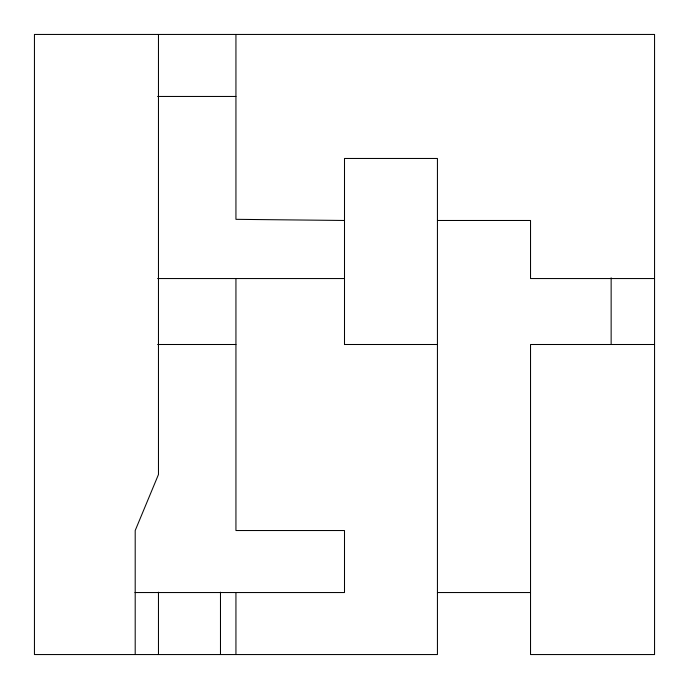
<?xml version="1.0" encoding="UTF-8"?>
<svg xmlns="http://www.w3.org/2000/svg" width="689" height="689" viewBox="0 0 689 689"><rect width="100%" height="100%" fill="white"/><g stroke="black" fill="none" stroke-linecap="round" stroke-linejoin="round"><path stroke-width="1.03" d="M157.617 96.46L235.939 96.46M437.437 220.48L530.53 220.48L530.53 278.545L654.55 278.545M157.617 278.545L344.5 278.545M157.617 344.5L235.939 344.5M344.5 344.5L437.437 344.5M654.55 344.5L530.53 344.5L530.53 654.55L654.55 654.55L654.55 34.45L34.45 34.45L34.45 654.55L437.437 654.55L437.437 158.47L344.5 158.47L344.5 344.595M134.949 592.54L344.5 592.54L344.5 530.53L235.939 530.53L235.939 278.545M437.437 592.54L530.53 592.54M344.5 220.48L235.939 219.326L235.939 34.45M611.143 277.779L611.143 344.5M235.939 592.54L235.939 654.55M220.48 592.178L220.48 654.55M158.47 34.45L158.47 474.514L135.199 530.53L135.199 654.55M158.47 592.178L158.47 654.55"/></g></svg>
